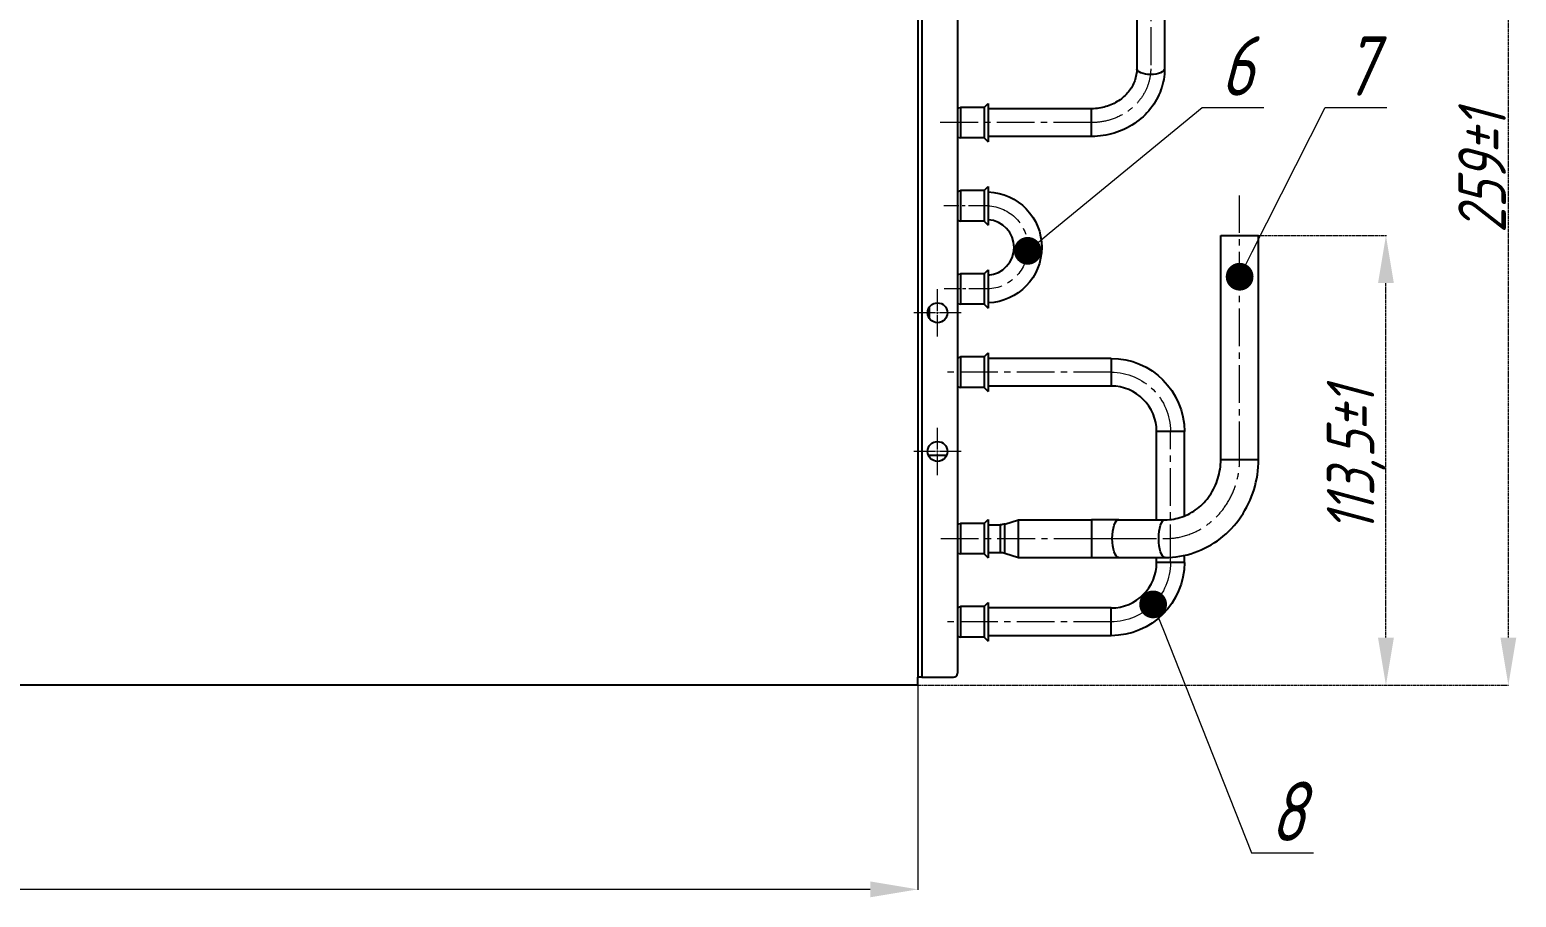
# Model space of a CAD drawing. Header units: millimetres. Extents: x 937859 to 970574, y 987894 to 996517.
# Drawn here: x 965144.3 to 965519.5, y 993078.6 to 993297.6 of the extents above; entities that cross this region are included whole.
import ezdxf
from ezdxf import colors
from ezdxf.entities.mleader import LeaderData, LeaderLine
from ezdxf.math import Vec2, Vec3

# ---------------------------------------------------------------- set-up
doc = ezdxf.new("R2010")
doc.units = ezdxf.units.MM
doc.header["$LTSCALE"] = 0.5
doc.linetypes.add('CENTER', pattern=[0.6, 0.375, -0.075, 0.075, -0.075])
doc.linetypes.add('CENTER2', pattern=[28.575, 19.05, -3.175, 3.175, -3.175])
doc.layers.add('MD_Visible', color=7, linetype='Continuous', lineweight=25)
doc.layers.add('MD_Visible Narrow', color=7, linetype='Continuous', lineweight=25)
doc.styles.add('SSBKN010703MD', font='GOST_A.TTF', dxfattribs={"width": 0.955, "oblique": 15, "height": 12})
doc.dimstyles.new('SSBKN010703MD', dxfattribs={"dimtxt": 12, "dimasz": 12, "dimexe": 0.1, "dimexo": 0, "dimtad": 1, "dimtxsty": 'SSBKN010703MD', "dimcen": 2.5, "dimadec": 0, "dimazin": 0, "dimtfac": 1, "dimtmove": 0, "dimatfit": 3, "dimfxl": 1, "dimlwd": 9, "dimlwe": 9, "dimarcsym": 0})

# ---------------------------------------------------------------- blocks, each defined once
blk = doc.blocks.new('*D8')
at = {"color": 0, "lineweight": 9, "transparency": 16777216}
for p, q in [((964697.41, 993132.11), (964697.41, 993080.48)), ((965368.41, 993132.11), (965368.41, 993080.48)), ((965356.41, 993080.58), (964709.41, 993080.58))]:
    blk.add_line(p, q, dxfattribs=at)
at = {"color": 0, "lineweight": 5, "transparency": 16777216}
for points in [[(964709.41, 993082.58), (964709.41, 993078.58), (964697.41, 993080.58)], [(965356.41, 993082.58), (965356.41, 993078.58), (965368.41, 993080.58)]]:
    blk.add_solid(points, dxfattribs=at)
at = {"layer": 'Defpoints', "color": 0, "lineweight": 5, "transparency": 16777216}
for p in [(964697.41, 993132.11), (965368.41, 993132.11), (964697.41, 993080.58)]:
    blk.add_point(p, dxfattribs=at)
at = {"color": 0, "lineweight": 5, "transparency": 16777216, "insert": (965032.91, 993087.21), "char_height": 12, "attachment_point": 5, "style": 'SSBKN010703MD'}
blk.add_mtext('671*', dxfattribs=at)
blk = doc.blocks.new('*U298')
at = {"color": 0, "linetype": 'CENTER2', "lineweight": 5, "transparency": 16777216}
for p, q in [((0, 0.5), (0, 6)), ((-6, 0), (-0.5, 0)), ((0.5, 0), (6, 0)), ((0, -6), (0, -0.5))]:
    blk.add_line(p, q, dxfattribs=at)
at = {"color": 0, "linetype": 'Continuous', "lineweight": 5, "transparency": 16777216}
for p, q in [((-0.25, 0), (0.25, 0)), ((0, -0.25), (0, 0.25))]:
    blk.add_line(p, q, dxfattribs=at)
blk = doc.blocks.new('*U299')
at = {"color": 0, "linetype": 'CENTER2', "lineweight": 5, "transparency": 16777216}
for p, q in [((0, 0.5), (0, 6)), ((-6, 0), (-0.5, 0)), ((0.5, 0), (6, 0)), ((0, -6), (0, -0.5))]:
    blk.add_line(p, q, dxfattribs=at)
at = {"color": 0, "linetype": 'Continuous', "lineweight": 5, "transparency": 16777216}
for p, q in [((-0.25, 0), (0.25, 0)), ((0, -0.25), (0, 0.25))]:
    blk.add_line(p, q, dxfattribs=at)
blk = doc.blocks.new('*D308')
at = {"color": 0, "linetype": 'CENTER', "lineweight": 9, "ltscale": 0.5, "transparency": 16777216}
for p, q in [((965449.65, 993245.61), (965486.67, 993245.61)), ((965486.57, 993144.11), (965486.57, 993233.61)), ((965368.41, 993132.11), (965486.67, 993132.11))]:
    blk.add_line(p, q, dxfattribs=at)
at = {"color": 0, "linetype": 'CENTER', "lineweight": 5, "ltscale": 0.5, "transparency": 16777216}
for points in [[(965484.57, 993233.61), (965488.57, 993233.61), (965486.57, 993245.61)], [(965484.57, 993144.11), (965488.57, 993144.11), (965486.57, 993132.11)]]:
    blk.add_solid(points, dxfattribs=at)
at = {"layer": 'Defpoints', "color": 0, "linetype": 'CENTER', "lineweight": 5, "ltscale": 0.5, "transparency": 16777216}
for p in [(965449.65, 993245.61), (965486.57, 993245.61), (965368.41, 993132.11)]:
    blk.add_point(p, dxfattribs=at)
at = {"color": 0, "linetype": 'CENTER', "lineweight": 5, "ltscale": 0.5, "transparency": 16777216, "insert": (965479.04, 993188.86), "char_height": 12, "attachment_point": 5, "rotation": 90, "style": 'SSBKN010703MD'}
blk.add_mtext('113,5%%P1', dxfattribs=at)
blk = doc.blocks.new('*D309')
at = {"color": 0, "linetype": 'CENTER', "lineweight": 9, "ltscale": 0.5, "transparency": 16777216}
for p, q in [((965499.71, 993391.11), (965517.56, 993391.11)), ((965517.46, 993144.11), (965517.46, 993379.11)), ((965368.41, 993132.11), (965517.56, 993132.11))]:
    blk.add_line(p, q, dxfattribs=at)
at = {"color": 0, "linetype": 'CENTER', "lineweight": 5, "ltscale": 0.5, "transparency": 16777216}
for points in [[(965515.46, 993379.11), (965519.46, 993379.11), (965517.46, 993391.11)], [(965515.46, 993144.11), (965519.46, 993144.11), (965517.46, 993132.11)]]:
    blk.add_solid(points, dxfattribs=at)
at = {"layer": 'Defpoints', "color": 0, "linetype": 'CENTER', "lineweight": 5, "ltscale": 0.5, "transparency": 16777216}
for p in [(965499.71, 993391.11), (965517.46, 993391.11), (965368.41, 993132.11)]:
    blk.add_point(p, dxfattribs=at)
at = {"color": 0, "linetype": 'CENTER', "lineweight": 5, "ltscale": 0.5, "transparency": 16777216, "insert": (965510.83, 993261.61), "char_height": 12, "attachment_point": 5, "rotation": 90, "style": 'SSBKN010703MD'}
blk.add_mtext('259%%P1', dxfattribs=at)
blk = doc.blocks.new('_Dot')
at = {"color": 0, "linetype": 'ByBlock', "lineweight": -2}
blk.add_line((-0.5, 0), (-1, 0), dxfattribs=at)
at = {"color": 0, "linetype": 'ByBlock', "const_width": 0.5}
blk.add_lwpolyline([(-0.25, 0, 1), (0.25, 0, 1)], format="xyb", close=True, dxfattribs=at)

msp = doc.modelspace()

# ---------------------------------------------------------------- linework, layer by layer
at = {"linetype": 'CENTER2', "lineweight": 5, "ltscale": 0.5}
for p, q in [((965385.957, 993253.111), (965374.977, 993253.111)), ((965386.082, 993232.117), (965375.102, 993232.117))]:
    msp.add_line(p, q, dxfattribs=at)
at = {"layer": 'MD_Visible', "extrusion": (0, 1, 0)}
for p, q in [((965368.407, 993531.111), (965368.407, 993134.111)), ((965378.407, 993530.111), (965378.407, 993135.111)), ((965423.707, 993312.451), (965423.707, 993287.705)), ((965430.707, 993312.451), (965430.707, 993287.705)), ((965378.407, 993277.746), (965379.207, 993277.961)), ((965379.207, 993277.961), (965379.207, 993274.111)), ((965385.207, 993277.961), (965379.207, 993277.961)), ((965385.207, 993277.961), (965386.207, 993278.961)), ((965385.207, 993277.961), (965385.207, 993274.111)), ((965386.207, 993278.961), (965386.207, 993274.111)), ((965412.207, 993277.611), (965386.207, 993277.611)), ((965379.207, 993274.111), (965379.207, 993270.261)), ((965385.207, 993274.111), (965385.207, 993270.261)), ((965386.207, 993274.111), (965386.207, 993269.261)), ((965378.407, 993270.475), (965379.207, 993270.261)), ((965385.207, 993270.261), (965379.207, 993270.261)), ((965385.207, 993270.261), (965386.207, 993269.261)), ((965412.207, 993270.611), (965386.207, 993270.611)), ((965385.207, 993256.961), (965386.207, 993257.961)), ((965386.207, 993257.961), (965386.207, 993253.111)), ((965378.407, 993256.746), (965379.207, 993256.961)), ((965379.207, 993256.961), (965379.207, 993253.111)), ((965385.207, 993256.961), (965379.207, 993256.961)), ((965385.207, 993256.961), (965385.207, 993253.111)), ((965379.207, 993253.111), (965379.207, 993249.261)), ((965385.207, 993253.111), (965385.207, 993249.261)), ((965386.207, 993253.111), (965386.207, 993248.261)), ((965378.407, 993249.475), (965379.207, 993249.261)), ((965385.207, 993249.261), (965379.207, 993249.261)), ((965385.207, 993249.261), (965386.207, 993248.261)), ((965444.891, 993245.611), (965454.411, 993245.611)), ((965444.891, 993189.111), (965444.891, 993245.611)), ((965454.411, 993189.111), (965454.411, 993245.611)), ((965378.407, 993235.746), (965379.207, 993235.961)), ((965379.207, 993235.961), (965379.207, 993232.111)), ((965385.207, 993235.961), (965379.207, 993235.961)), ((965385.207, 993235.961), (965386.207, 993236.961)), ((965385.207, 993235.961), (965385.207, 993232.111)), ((965386.207, 993236.961), (965386.207, 993232.111)), ((965379.207, 993232.111), (965379.207, 993228.261)), ((965385.207, 993232.111), (965385.207, 993228.261)), ((965386.207, 993232.111), (965386.207, 993227.261)), ((965371.407, 993224.611), (965371.407, 993227.611)), ((965378.407, 993228.475), (965379.207, 993228.261)), ((965385.207, 993228.261), (965379.207, 993228.261)), ((965385.207, 993228.261), (965386.207, 993227.261)), ((965378.407, 993214.746), (965379.207, 993214.961)), ((965379.207, 993214.961), (965379.207, 993211.111)), ((965385.207, 993214.961), (965379.207, 993214.961)), ((965385.207, 993214.961), (965386.207, 993215.961)), ((965385.207, 993214.961), (965385.207, 993211.111)), ((965386.207, 993215.961), (965386.207, 993211.111)), ((965417.207, 993214.611), (965386.207, 993214.611)), ((965379.207, 993211.111), (965379.207, 993207.261)), ((965385.207, 993211.111), (965385.207, 993207.261)), ((965386.207, 993211.111), (965386.207, 993206.261)), ((965378.407, 993207.475), (965379.207, 993207.261)), ((965385.207, 993207.261), (965379.207, 993207.261)), ((965385.207, 993207.261), (965386.207, 993206.261)), ((965417.207, 993207.611), (965386.207, 993207.611)), ((965428.707, 993173.871), (965428.707, 993196.111)), ((965435.707, 993174.811), (965435.707, 993196.111)), ((965378.407, 993172.746), (965379.207, 993172.961)), ((965379.207, 993172.961), (965379.207, 993169.111)), ((965385.207, 993172.961), (965379.207, 993172.961)), ((965385.207, 993172.961), (965386.207, 993173.961)), ((965385.207, 993172.961), (965385.207, 993169.111)), ((965386.207, 993173.961), (965386.207, 993169.111)), ((965386.207, 993172.611), (965389.207, 993172.611)), ((965390.409, 993172.796), (965393.822, 993173.871)), ((965393.822, 993164.351), (965393.822, 993173.871)), ((965393.822, 993173.871), (965412.296, 993173.871)), ((965419.136, 993173.871), (965412.296, 993173.871)), ((965419.136, 993173.871), (965430.857, 993173.871)), ((965379.207, 993169.111), (965379.207, 993165.261)), ((965385.207, 993169.111), (965385.207, 993165.261)), ((965386.207, 993169.111), (965386.207, 993164.261)), ((965378.407, 993165.475), (965379.207, 993165.261)), ((965385.207, 993165.261), (965379.207, 993165.261)), ((965385.207, 993165.261), (965386.207, 993164.261)), ((965386.207, 993165.611), (965389.207, 993165.611)), ((965390.409, 993165.426), (965393.822, 993164.351)), ((965393.822, 993164.351), (965412.296, 993164.351)), ((965412.296, 993164.351), (965419.136, 993164.351)), ((965419.136, 993164.351), (965430.857, 993164.351)), ((965428.707, 993163.111), (965428.707, 993164.351)), ((965435.707, 993163.111), (965435.707, 993164.881)), ((965385.207, 993151.961), (965386.207, 993152.961)), ((965386.207, 993152.961), (965386.207, 993148.111)), ((965378.407, 993151.746), (965379.207, 993151.961)), ((965379.207, 993151.961), (965379.207, 993148.111)), ((965385.207, 993151.961), (965379.207, 993151.961)), ((965385.207, 993151.961), (965385.207, 993148.111)), ((965417.207, 993151.611), (965386.207, 993151.611)), ((965379.207, 993148.111), (965379.207, 993144.261)), ((965385.207, 993148.111), (965385.207, 993144.261)), ((965386.207, 993148.111), (965386.207, 993143.261)), ((965378.407, 993144.475), (965379.207, 993144.261)), ((965385.207, 993144.261), (965379.207, 993144.261)), ((965385.207, 993144.261), (965386.207, 993143.261)), ((965417.207, 993144.611), (965386.207, 993144.611)), ((965368.407, 993132.111), (965368.407, 993134.111)), ((965369.407, 993134.111), (965368.407, 993134.111)), ((965369.407, 993134.111), (965377.407, 993134.111)), ((965368.407, 993132.111), (964697.407, 993132.111))]:
    msp.add_line(p, q, dxfattribs=at)
at = {"layer": 'MD_Visible', "linetype": 'CENTER2', "lineweight": 5, "extrusion": (0, 1, 0)}
for p, q in [((965427.207, 993312.451), (965427.207, 993287.705)), ((965412.207, 993274.111), (965373.688, 993274.111)), ((965449.651, 993189.111), (965449.651, 993255.734)), ((965374.208, 993169.111), (965412.296, 993169.111)), ((965412.296, 993169.111), (965419.136, 993169.111)), ((965419.136, 993169.111), (965430.857, 993169.111))]:
    msp.add_line(p, q, dxfattribs=at)
at = {"layer": 'MD_Visible', "linetype": 'CENTER2', "lineweight": 0, "extrusion": (0, 1, 0)}
for p, q in [((965417.207, 993211.111), (965375.924, 993211.111)), ((965432.207, 993163.111), (965432.207, 993196.111)), ((965417.207, 993148.111), (965374.722, 993148.111))]:
    msp.add_line(p, q, dxfattribs=at)
at = {"layer": 'MD_Visible', "extrusion": (1.22465e-16, 0, -1)}
for centre, radius, start, end in [((-965385.707, 993242.611), 14, 92.04671, 267.95329), ((-965373.407, 993226.111), 2.5, 0, 180), ((-965373.407, 993226.111), 2.5, 180, 0), ((-965417.207, 993196.111), 18.5, 90, 180), ((-965373.407, 993191.111), 2.5, 0, 180), ((-965373.407, 993191.111), 2.5, 180, 0), ((-965389.207, 993176.611), 4, 252.51557, 270), ((-965389.207, 993161.611), 4, 90, 107.48443), ((-965417.207, 993163.111), 18.5, 180, 270)]:
    msp.add_arc(centre, radius, start, end, dxfattribs=at)
at = {"layer": 'MD_Visible', "linetype": 'CENTER2', "lineweight": 5, "extrusion": (1.22465e-16, 0, -1)}
msp.add_arc((-965385.707, 993242.611), 10.5, 92.04671, 267.95329, dxfattribs=at)
at = {"layer": 'MD_Visible'}
for centre, radius, start, end in [((965385.707, 993242.611), 7, 274.09604, 85.90396), ((965417.207, 993196.111), 11.5, 0, 90), ((965417.207, 993163.111), 11.5, 270, 0), ((965377.407, 993135.111), 1, 270, 0), ((965377.407, 993135.111), 1, 270, 0)]:
    msp.add_arc(centre, radius, start, end, dxfattribs=at)
at = {"layer": 'MD_Visible', "linetype": 'CENTER2', "lineweight": 0, "extrusion": (1.22465e-16, 0, -1)}
for centre, start, end in [((-965417.207, 993196.111), 90, 180), ((-965417.207, 993163.111), 180, 270)]:
    msp.add_arc(centre, 15, start, end, dxfattribs=at)
at = {"layer": 'MD_Visible'}
for points, knots in [([(965430.707, 993287.705), (965430.707, 993285.91), (965430.398, 993284.115), (965429.198, 993280.701), (965428.302, 993279.084), (965426.021, 993276.188), (965424.633, 993274.912), (965421.518, 993272.824), (965419.791, 993272.012), (965416.165, 993270.913), (965414.264, 993270.626), (965412.31, 993270.611), (965412.258, 993270.611), (965412.207, 993270.611)], [0, 0, 0, 0, 0.3085498, 0.3085498, 0.6198436, 0.6198436, 0.9340029, 0.9340029, 1.2481621, 1.2481621, 1.5623214, 1.5623214, 1.5707963, 1.5707963, 1.5707963, 1.5707963]), ([(965423.707, 993287.705), (965423.707, 993286.686), (965423.53, 993285.667), (965422.827, 993283.705), (965422.3, 993282.762), (965420.923, 993281.046), (965420.074, 993280.272), (965418.133, 993278.994), (965417.043, 993278.487), (965414.748, 993277.805), (965413.546, 993277.624), (965412.296, 993277.611), (965412.252, 993277.611), (965412.207, 993277.611)], [0, 0, 0, 0, 0.3141593, 0.3141593, 0.6283185, 0.6283185, 0.9424778, 0.9424778, 1.253853, 1.253853, 1.5594593, 1.5594593, 1.5707963, 1.5707963, 1.5707963, 1.5707963]), ([(965430.857, 993164.351), (965433.345, 993164.351), (965435.832, 993164.769), (965440.558, 993166.395), (965442.794, 993167.606), (965446.786, 993170.683), (965448.54, 993172.549), (965451.409, 993176.74), (965452.525, 993179.065), (965454.024, 993183.953), (965454.408, 993186.515), (965454.411, 993189.089), (965454.411, 993189.1), (965454.411, 993189.111)], [3.1415927, 3.1415927, 3.1415927, 3.1415927, 3.4544084, 3.4544084, 3.7685677, 3.7685677, 4.0827269, 4.0827269, 4.3968862, 4.3968862, 4.7110455, 4.7110455, 4.712389, 4.712389, 4.712389, 4.712389]), ([(965430.857, 993173.871), (965432.295, 993173.871), (965433.733, 993174.112), (965436.486, 993175.064), (965437.802, 993175.775), (965440.183, 993177.617), (965441.249, 993178.748), (965443.012, 993181.33), (965443.709, 993182.782), (965444.642, 993185.838), (965444.885, 993187.44), (965444.891, 993189.066), (965444.891, 993189.089), (965444.891, 993189.111)], [3.1415927, 3.1415927, 3.1415927, 3.1415927, 3.4557519, 3.4557519, 3.7699112, 3.7699112, 4.0840704, 4.0840704, 4.3982297, 4.3982297, 4.7081044, 4.7081044, 4.712389, 4.712389, 4.712389, 4.712389])]:
    msp.add_open_spline(points, degree=3, knots=knots, dxfattribs=at)
at = {"layer": 'MD_Visible', "linetype": 'CENTER2', "lineweight": 5}
for points, knots in [([(965427.207, 993287.705), (965427.207, 993286.841), (965427.115, 993285.972), (965426.712, 993284.088), (965426.361, 993283.085), (965425.41, 993281.17), (965424.813, 993280.263), (965423.405, 993278.6), (965422.591, 993277.84), (965420.635, 993276.391), (965419.454, 993275.738), (965416.941, 993274.746), (965415.611, 993274.407), (965413.574, 993274.153), (965412.891, 993274.111), (965412.207, 993274.111)], [0, 0, 0, 0, 0.1913536, 0.1913536, 0.4228711, 0.4228711, 0.6543886, 0.6543886, 0.885906, 0.885906, 1.1599533, 1.1599533, 1.4340006, 1.4340006, 1.5707963, 1.5707963, 1.5707963, 1.5707963]), ([(965430.857, 993169.111), (965431.969, 993169.111), (965433.085, 993169.217), (965435.83, 993169.742), (965437.429, 993170.289), (965440.057, 993171.622), (965441.123, 993172.306), (965443.102, 993173.882), (965444.022, 993174.777), (965445.793, 993176.878), (965446.615, 993178.108), (965447.984, 993180.741), (965448.529, 993182.138), (965449.309, 993185.026), (965449.546, 993186.52), (965449.642, 993188.384), (965449.651, 993188.747), (965449.651, 993189.111)], [3.1415927, 3.1415927, 3.1415927, 3.1415927, 3.3195166, 3.3195166, 3.586105, 3.586105, 3.783714, 3.783714, 3.9813229, 3.9813229, 4.2068302, 4.2068302, 4.4323375, 4.4323375, 4.6578448, 4.6578448, 4.712389, 4.712389, 4.712389, 4.712389])]:
    msp.add_open_spline(points, degree=3, knots=knots, dxfattribs=at)
at = {"layer": 'MD_Visible Narrow', "extrusion": (0, 1, 0)}
for p, q in [((965369.407, 993531.111), (965369.407, 993134.111)), ((965412.207, 993277.611), (965412.207, 993272.632)), ((965412.207, 993272.632), (965412.207, 993270.611)), ((965417.207, 993214.611), (965417.207, 993207.611)), ((965435.707, 993196.111), (965428.707, 993196.111)), ((965375.698, 993190.111), (965371.116, 993190.111)), ((965444.891, 993189.111), (965454.411, 993189.111)), ((965389.207, 993172.611), (965389.207, 993165.611)), ((965390.409, 993165.426), (965390.409, 993172.796)), ((965412.296, 993173.871), (965412.296, 993164.351)), ((965435.707, 993163.111), (965428.707, 993163.111)), ((965417.207, 993144.611), (965417.207, 993151.611))]:
    msp.add_line(p, q, dxfattribs=at)
at = {"layer": 'MD_Visible Narrow', "extrusion": (1.22465e-16, 0, -1)}
for centre, major_axis, ratio, start_param, end_param in [((965427.207, 993287.705), (-3.5, 0), 0.4226183, 4.7123871, 6.2831853), ((965427.207, 993287.705), (-3.5, 0), 0.4226183, 3.1415927, 4.7123909), ((965419.136, 993169.111), (0, 4.76), 0.3420201, 3.1415927, 6.2831853), ((965430.857, 993169.111), (0, 4.76), 0.3420201, 3.1415927, 6.2831853)]:
    msp.add_ellipse(centre, major_axis=major_axis, ratio=ratio, start_param=start_param, end_param=end_param, dxfattribs=at)

# ---------------------------------------------------------------- block references
at = {"linetype": 'CENTER2', "lineweight": 5, "extrusion": (1.22465e-16, 0, -1)}
for name, p in [('*U298', (-965373.407, 993226.111)), ('*U299', (-965373.407, 993191.111))]:
    msp.add_blockref(name, p, dxfattribs=at)

# ---------------------------------------------------------------- dimensions: what is measured, and where the dimension line sits
at = {"linetype": 'CENTER', "lineweight": 5, "ltscale": 0.5}
for base, p2, picture, middle in [((965517.459, 993391.111), (965499.707, 993391.111), '*D309', (965510.829, 993261.611)), ((965486.565, 993245.611), (965449.651, 993245.611), '*D308', (965479.035, 993188.861))]:
    dim = msp.add_linear_dim(base=base, p1=(965368.407, 993132.111), p2=p2, angle=90, text='<>%%P1', dimstyle='SSBKN010703MD', dxfattribs=at)
    dim.commit()
    dim.dimension.update_dxf_attribs({"geometry": picture, "text_midpoint": middle})
at = {"lineweight": 5}
dim = msp.add_linear_dim(base=(964697.407, 993080.585), p1=(965368.407, 993132.111), p2=(964697.407, 993132.111), text='<>*', dimstyle='SSBKN010703MD', dxfattribs=at)
dim.commit()
dim.dimension.update_dxf_attribs({"geometry": '*D8', "text_midpoint": (965032.907, 993087.214)})

# ---------------------------------------------------------------- leaders
at = {"lineweight": 9, "ltscale": 0.5}
ml = msp.add_multileader_mtext('Standard', dxfattribs=at)
ml.set_content('6', color=256, style='SSBKN010703MD')
ml.set_leader_properties(lineweight=9)
ml.set_arrow_properties(name='DOT')
ml.build(insert=Vec2(0, 0))
ml.multileader.update_dxf_attribs({"text_left_attachment_type": 6, "text_right_attachment_type": 6, "arrow_head_size": 7})
ctx = ml.context
ctx.base_point, ctx.char_height, ctx.arrow_head_size, ctx.plane_origin = Vec3(965442.794, 993277.919), 15, 7, Vec3(965396.171, 993215.311)
ctx.left_attachment, ctx.right_attachment = 6, 6
notes = []
notes.append((ctx, [(0, (1, 1, 0), (965440.172, 993277.919), (1, 0), 2.622, [(0, [(965396.171, 993241.745)], 0, [])])]))
ctx.mtext.insert, ctx.mtext.width, ctx.mtext.flow_direction = Vec3(965444.794, 993295.919), 17.44625, 5
ml = msp.add_multileader_mtext('Standard', dxfattribs=at)
ml.set_content('7', color=256, style='SSBKN010703MD')
ml.set_leader_properties(lineweight=9)
ml.set_arrow_properties(name='DOT')
ml.build(insert=Vec2(0, 0))
ml.multileader.update_dxf_attribs({"text_left_attachment_type": 6, "text_right_attachment_type": 6, "arrow_head_size": 7})
ctx = ml.context
ctx.base_point, ctx.char_height, ctx.arrow_head_size, ctx.plane_origin = Vec3(965473.859, 993277.919), 15, 7, Vec3(965449.651, 993208.778)
ctx.left_attachment, ctx.right_attachment = 6, 6
notes.append((ctx, [(0, (1, 1, 0), (965471.237, 993277.919), (1, 0), 2.622, [(0, [(965449.651, 993235.213)], 0, [])])]))
ctx.mtext.insert, ctx.mtext.width, ctx.mtext.flow_direction = Vec3(965475.859, 993295.919), 17.44625, 5
ml = msp.add_multileader_mtext('Standard', dxfattribs=at)
ml.set_content('8', color=256, style='SSBKN010703MD')
ml.set_leader_properties(lineweight=9)
ml.set_arrow_properties(name='DOT')
ml.build(insert=Vec2(0, 0))
ml.multileader.update_dxf_attribs({"text_left_attachment_type": 6, "text_right_attachment_type": 6, "arrow_head_size": 7})
ctx = ml.context
ctx.base_point, ctx.char_height, ctx.arrow_head_size, ctx.plane_origin = Vec3(965455.3, 993089.767), 15, 7, Vec3(965427.814, 993126.069)
ctx.left_attachment, ctx.right_attachment = 6, 6
notes.append((ctx, [(0, (1, 1, 0), (965452.678, 993089.767), (1, 0), 2.622, [(0, [(965427.814, 993152.504)], 0, [])])]))
ctx.mtext.insert, ctx.mtext.width, ctx.mtext.flow_direction = Vec3(965457.3, 993107.767), 17.44625, 5
for ctx, leaders in notes:
    for number, flags, end, landing, length, lines in leaders:
        leader = LeaderData()
        leader.index, (leader.has_last_leader_line, leader.has_dogleg_vector, leader.attachment_direction) = number, flags
        leader.last_leader_point, leader.dogleg_vector, leader.dogleg_length = Vec3(end), Vec3(landing), length
        for number, points, colour, breaks in lines:
            line = LeaderLine()
            line.index, line.vertices, line.color, line.breaks = number, Vec3.list(points), colors.encode_raw_color(colour), breaks
            leader.lines.append(line)
        ctx.leaders.append(leader)

doc.saveas('drawing.dxf')
